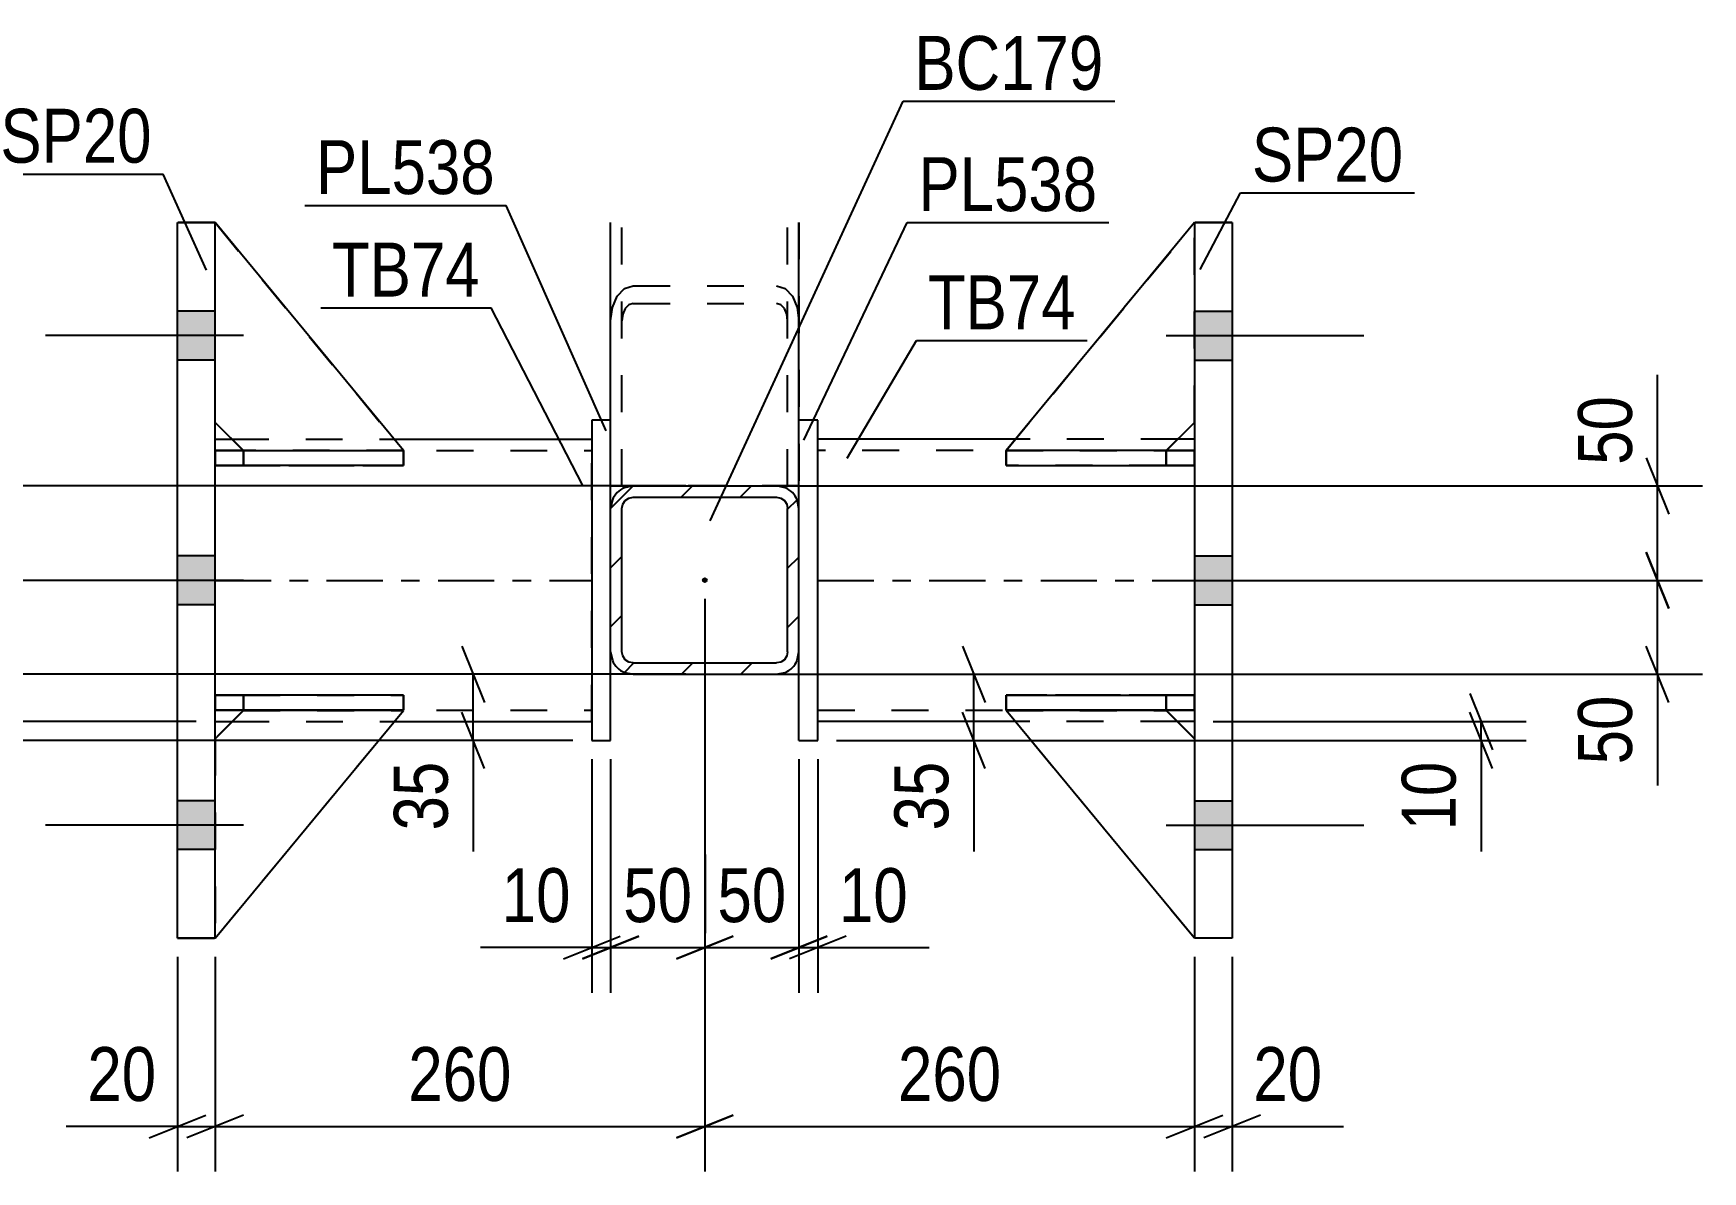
# Model space of a CAD drawing. Header units: millimetres. Extents: x 0 to 841, y 0 to 594.
# Drawn here: x 197.4 to 286, y 112.2 to 172.7 of the extents above; entities that cross this region are included whole.
import ezdxf

# ---------------------------------------------------------------- set-up
doc = ezdxf.new("R2010")
doc.units = ezdxf.units.MM
doc.linetypes.add('DXK_LINE_DOT2', pattern=[3.9198, 1.9599, -1.9599])
doc.linetypes.add('DXK_LINE_DOT3', pattern=[5.9187, 2.979, -0.9799, 0.9799, -0.9799])
doc.styles.add('Arial Narrow', font='ARIALN.TTF', dxfattribs={"height": 0.2})

# ---------------------------------------------------------------- blocks, each defined once
blk = doc.blocks.new('Part-103655034-2149 - 2034')
at = {"color": 2, "linetype": 'Continuous'}
for p, q in [((205.005, 162.603), (205.005, 162.603)), ((205.005, 162.603), (207.005, 162.603)), ((205.005, 124.603), (205.005, 162.603)), ((207.005, 162.603), (207.005, 162.603)), ((207.005, 124.603), (207.005, 162.603)), ((207.005, 124.603), (205.005, 124.603))]:
    blk.add_line(p, q, dxfattribs=at)
at = {"color": 7, "linetype": 'DXK_LINE_DOT2'}
for p, q in [((207.005, 162.603), (205.005, 162.603)), ((205.005, 162.603), (205.005, 162.603)), ((207.005, 162.603), (207.005, 162.603)), ((205.005, 124.603), (207.005, 124.603))]:
    blk.add_line(p, q, dxfattribs=at)
blk = doc.blocks.new('Part-103655034-2125 - 2034')
at = {"color": 2, "linetype": 'Continuous'}
for p, q in [((228.005, 152.103), (228.005, 162.615)), ((238.005, 152.103), (238.005, 162.615)), ((228.005, 148.615), (229.205, 148.615)), ((237.653, 148.615), (236.805, 148.615)), ((237.914, 148.615), (237.653, 148.615)), ((238.005, 148.615), (237.914, 148.615))]:
    blk.add_line(p, q, dxfattribs=at)
at = {"color": 7, "linetype": 'DXK_LINE_DOT2'}
for p, q in [((228.605, 148.615), (228.605, 162.615)), ((237.405, 148.615), (237.405, 162.615)), ((228.096, 158.093), (228.356, 158.697)), ((228.356, 158.697), (228.746, 159.1)), ((228.746, 159.1), (229.205, 159.241)), ((229.205, 159.241), (236.805, 159.241)), ((236.805, 159.241), (237.264, 159.1)), ((237.264, 159.1), (237.653, 158.697)), ((237.653, 158.697), (237.914, 158.093)), ((228.005, 157.381), (228.096, 158.093)), ((228.781, 158.039), (228.651, 157.737)), ((228.975, 158.24), (228.781, 158.039)), ((229.205, 158.311), (228.975, 158.24)), ((229.205, 158.311), (236.805, 158.311)), ((237.035, 158.24), (236.805, 158.311)), ((237.229, 158.039), (237.035, 158.24)), ((237.359, 157.737), (237.229, 158.039)), ((237.914, 158.093), (238.005, 157.381)), ((228.651, 157.737), (228.605, 157.381)), ((237.405, 157.381), (237.359, 157.737)), ((228.005, 148.615), (228.005, 152.103)), ((238.005, 148.615), (238.005, 152.103)), ((228.096, 148.615), (228.005, 148.615)), ((229.205, 148.615), (237.264, 148.615)), ((237.653, 148.615), (237.405, 148.615))]:
    blk.add_line(p, q, dxfattribs=at)
blk = doc.blocks.new('Part-103655034-2205 - 2034')
at = {"color": 2, "linetype": 'Continuous'}
for p, q in [((249.013, 150.503), (249.005, 150.503)), ((249.005, 150.503), (249.005, 149.703)), ((259.005, 150.503), (250.253, 150.503)), ((259.005, 150.503), (259.005, 150.503)), ((259.005, 150.503), (259.005, 149.703)), ((249.005, 149.703), (259.005, 149.703))]:
    blk.add_line(p, q, dxfattribs=at)
at = {"color": 7, "linetype": 'DXK_LINE_DOT2'}
for p, q in [((250.253, 150.503), (249.013, 150.503)), ((257.505, 150.503), (249.013, 150.503)), ((257.505, 150.503), (259.005, 150.503)), ((257.505, 150.503), (257.505, 149.703)), ((259.005, 150.503), (259.005, 150.503)), ((249.005, 149.703), (257.505, 149.703)), ((257.505, 149.703), (259.005, 149.703))]:
    blk.add_line(p, q, dxfattribs=at)
blk = doc.blocks.new('Bolt-103655034-2077 - 2034')
at = {"linetype": 'Continuous'}
for points in [[(261.005, 155.303), (261.005, 157.903), (259.005, 157.903), (259.005, 155.303)], [(261.005, 155.303), (261.005, 157.903), (259.005, 157.903), (259.005, 155.303)], [(261.005, 155.303), (261.005, 157.903), (259.005, 157.903), (259.005, 155.303)], [(261.005, 142.303), (261.005, 144.903), (259.005, 144.903), (259.005, 142.303)], [(261.005, 142.303), (261.005, 144.903), (259.005, 144.903), (259.005, 142.303)], [(261.005, 129.303), (261.005, 131.903), (259.005, 131.903), (259.005, 129.303)], [(261.005, 129.303), (261.005, 131.903), (259.005, 131.903), (259.005, 129.303)], [(261.005, 129.303), (261.005, 131.903), (259.005, 131.903), (259.005, 129.303)]]:
    blk.add_hatch(color=1, dxfattribs=at).paths.add_polyline_path(points)
at = {"color": 1, "linetype": 'Continuous'}
for p, q in [((259.005, 157.903), (261.005, 157.903)), ((259.005, 157.903), (261.005, 157.903)), ((259.005, 157.903), (261.005, 157.903)), ((257.505, 156.603), (268.005, 156.603)), ((257.505, 156.603), (268.005, 156.603)), ((257.505, 156.603), (268.005, 156.603)), ((259.005, 155.303), (261.005, 155.303)), ((259.005, 155.303), (261.005, 155.303)), ((259.005, 155.303), (261.005, 155.303)), ((259.005, 144.903), (261.005, 144.903)), ((259.005, 144.903), (261.005, 144.903)), ((257.505, 143.603), (268.005, 143.603)), ((257.505, 143.603), (268.005, 143.603)), ((259.005, 142.303), (261.005, 142.303)), ((259.005, 142.303), (261.005, 142.303)), ((259.005, 131.903), (261.005, 131.903)), ((259.005, 131.903), (261.005, 131.903)), ((259.005, 131.903), (261.005, 131.903)), ((257.505, 130.603), (268.005, 130.603)), ((257.505, 130.603), (268.005, 130.603)), ((257.505, 130.603), (268.005, 130.603)), ((259.005, 129.303), (261.005, 129.303)), ((259.005, 129.303), (261.005, 129.303)), ((259.005, 129.303), (261.005, 129.303))]:
    blk.add_line(p, q, dxfattribs=at)
blk = doc.blocks.new('Part-103655034-2126 - 2034')
at = {"color": 7, "linetype": 'DXK_LINE_DOT2'}
for p, q in [((228.005, 148.615), (228.005, 162.615)), ((228.605, 148.615), (228.605, 162.615)), ((237.405, 148.615), (237.405, 162.615)), ((238.005, 162.615), (238.005, 148.615)), ((238.005, 148.615), (228.005, 148.615))]:
    blk.add_line(p, q, dxfattribs=at)
blk = doc.blocks.new('Part-103655034-2206 - 2034')
at = {"color": 2, "linetype": 'Continuous'}
for p, q in [((249.005, 137.503), (259.005, 137.503)), ((249.005, 137.503), (249.005, 136.703)), ((259.005, 137.503), (259.005, 137.503)), ((259.005, 136.703), (259.005, 137.503)), ((259.005, 136.703), (249.005, 136.703))]:
    blk.add_line(p, q, dxfattribs=at)
at = {"color": 7, "linetype": 'DXK_LINE_DOT2'}
for p, q in [((257.505, 137.503), (249.005, 137.503)), ((259.005, 137.503), (257.505, 137.503)), ((257.505, 137.503), (257.505, 136.703)), ((259.005, 137.503), (259.005, 137.503)), ((249.005, 136.703), (257.505, 136.703)), ((257.505, 136.703), (259.005, 136.703))]:
    blk.add_line(p, q, dxfattribs=at)
blk = doc.blocks.new('Bolt-103655034-2078 - 2034')
at = {"linetype": 'Continuous'}
for points in [[(207.005, 155.303), (207.005, 157.903), (205.005, 157.903), (205.005, 155.303)], [(207.005, 155.303), (207.005, 157.903), (205.005, 157.903), (205.005, 155.303)], [(207.005, 155.303), (207.005, 157.903), (205.005, 157.903), (205.005, 155.303)], [(207.005, 142.303), (207.005, 144.903), (205.005, 144.903), (205.005, 142.303)], [(207.005, 142.303), (207.005, 144.903), (205.005, 144.903), (205.005, 142.303)], [(207.005, 129.303), (207.005, 131.903), (205.005, 131.903), (205.005, 129.303)], [(207.005, 129.303), (207.005, 131.903), (205.005, 131.903), (205.005, 129.303)], [(207.005, 129.303), (207.005, 131.903), (205.005, 131.903), (205.005, 129.303)]]:
    blk.add_hatch(color=1, dxfattribs=at).paths.add_polyline_path(points)
at = {"color": 1, "linetype": 'Continuous'}
for p, q in [((207.005, 157.903), (205.005, 157.903)), ((207.005, 157.903), (205.005, 157.903)), ((207.005, 157.903), (205.005, 157.903)), ((208.505, 156.603), (198.005, 156.603)), ((208.505, 156.603), (198.005, 156.603)), ((208.505, 156.603), (198.005, 156.603)), ((207.005, 155.303), (205.005, 155.303)), ((207.005, 155.303), (205.005, 155.303)), ((207.005, 155.303), (205.005, 155.303)), ((207.005, 144.903), (205.005, 144.903)), ((207.005, 144.903), (205.005, 144.903)), ((208.505, 143.603), (198.005, 143.603)), ((208.505, 143.603), (198.005, 143.603)), ((207.005, 142.303), (205.005, 142.303)), ((207.005, 142.303), (205.005, 142.303)), ((207.005, 131.903), (205.005, 131.903)), ((207.005, 131.903), (205.005, 131.903)), ((207.005, 131.903), (205.005, 131.903)), ((208.505, 130.603), (198.005, 130.603)), ((208.505, 130.603), (198.005, 130.603)), ((208.505, 130.603), (198.005, 130.603)), ((207.005, 129.303), (205.005, 129.303)), ((207.005, 129.303), (205.005, 129.303)), ((207.005, 129.303), (205.005, 129.303))]:
    blk.add_line(p, q, dxfattribs=at)
blk = doc.blocks.new('Part-103655034-2154 - 2034')
at = {"color": 2, "linetype": 'Continuous'}
for p, q in [((259.005, 162.603), (261.005, 162.603)), ((259.005, 162.603), (259.005, 162.603)), ((259.005, 162.603), (259.005, 124.603)), ((261.005, 162.603), (261.005, 162.603)), ((261.005, 162.603), (261.005, 124.603)), ((261.005, 124.603), (259.005, 124.603))]:
    blk.add_line(p, q, dxfattribs=at)
at = {"color": 7, "linetype": 'DXK_LINE_DOT2'}
for p, q in [((261.005, 162.603), (259.005, 162.603)), ((259.005, 162.603), (259.005, 162.603)), ((261.005, 162.603), (261.005, 162.603)), ((261.005, 124.603), (259.005, 124.603))]:
    blk.add_line(p, q, dxfattribs=at)
blk = doc.blocks.new('Part-103655034-2219 - 2034')
at = {"color": 7, "linetype": 'DXK_LINE_DOT2'}
for p, q in [((249.005, 149.704), (249.005, 150.504)), ((249.005, 150.504), (257.505, 150.504)), ((259.005, 150.503), (249.005, 150.504)), ((257.505, 149.704), (257.505, 150.504)), ((257.505, 150.504), (259.005, 150.504)), ((259.005, 149.704), (259.005, 150.504)), ((259.005, 150.503), (259.005, 150.504)), ((259.005, 149.703), (259.005, 150.503)), ((257.505, 149.704), (249.005, 149.704)), ((249.005, 149.704), (259.005, 149.703)), ((259.005, 149.704), (257.505, 149.704)), ((259.005, 149.703), (259.005, 149.704))]:
    blk.add_line(p, q, dxfattribs=at)
blk = doc.blocks.new('Part-103655034-2155 - 2034')
at = {"color": 2, "linetype": 'Continuous'}
for p, q in [((207.004, 149.703), (207.004, 150.503)), ((207.004, 150.503), (215.757, 150.503)), ((217.004, 150.503), (216.996, 150.503)), ((217.004, 149.703), (217.004, 150.503)), ((217.004, 149.703), (207.004, 149.703)), ((207.004, 149.703), (207.004, 149.703))]:
    blk.add_line(p, q, dxfattribs=at)
at = {"color": 7, "linetype": 'DXK_LINE_DOT2'}
for p, q in [((208.504, 150.503), (207.004, 150.503)), ((208.504, 149.703), (208.504, 150.503)), ((208.504, 150.503), (216.996, 150.503)), ((207.004, 149.703), (208.504, 149.703)), ((208.504, 149.703), (217.004, 149.703))]:
    blk.add_line(p, q, dxfattribs=at)
blk = doc.blocks.new('Part-103655034-2220 - 2034')
at = {"color": 7, "linetype": 'DXK_LINE_DOT2'}
for p, q in [((249.005, 136.704), (249.005, 137.504)), ((249.005, 137.504), (257.505, 137.504)), ((259.005, 137.503), (249.005, 137.504)), ((257.505, 136.704), (257.505, 137.504)), ((257.505, 137.504), (259.005, 137.504)), ((259.005, 136.704), (259.005, 137.504)), ((259.005, 137.503), (259.005, 137.504)), ((259.005, 136.703), (259.005, 137.503)), ((257.505, 136.704), (249.005, 136.704)), ((249.005, 136.704), (259.005, 136.703)), ((259.005, 136.704), (257.505, 136.704)), ((259.005, 136.703), (259.005, 136.704))]:
    blk.add_line(p, q, dxfattribs=at)
blk = doc.blocks.new('Part-103655034-2156 - 2034')
at = {"color": 2, "linetype": 'Continuous'}
for p, q in [((207.004, 136.703), (207.004, 137.503)), ((217.004, 137.503), (207.004, 137.503)), ((217.004, 136.703), (217.004, 137.503)), ((217.004, 136.703), (207.004, 136.703)), ((207.004, 136.703), (207.004, 136.703))]:
    blk.add_line(p, q, dxfattribs=at)
at = {"color": 7, "linetype": 'DXK_LINE_DOT2'}
for p, q in [((208.504, 137.503), (207.004, 137.503)), ((208.504, 136.703), (208.504, 137.503)), ((217.004, 137.503), (208.504, 137.503)), ((207.004, 136.703), (208.504, 136.703)), ((208.504, 136.703), (217.004, 136.703))]:
    blk.add_line(p, q, dxfattribs=at)
blk = doc.blocks.new('Part-103655034-2221 - 2034')
at = {"color": 7, "linetype": 'DXK_LINE_DOT2'}
for p, q in [((259.005, 162.603), (249.005, 150.493)), ((249.005, 150.493), (259.005, 162.603)), ((259.005, 151.993), (259.005, 162.603)), ((257.505, 150.493), (259.005, 151.993)), ((257.505, 150.493), (259.005, 151.993)), ((249.005, 150.493), (257.505, 150.493)), ((249.005, 150.493), (249.005, 150.493)), ((257.505, 150.493), (249.005, 150.493)), ((257.505, 150.493), (257.505, 150.493))]:
    blk.add_line(p, q, dxfattribs=at)
blk = doc.blocks.new('Part-103655034-2157 - 2034')
at = {"color": 7, "linetype": 'DXK_LINE_DOT2'}
for p, q in [((207.004, 150.504), (208.504, 150.504)), ((207.005, 150.503), (207.004, 150.504)), ((207.004, 150.504), (207.004, 149.704)), ((217.004, 150.504), (207.005, 150.503)), ((207.005, 150.503), (207.005, 149.703)), ((208.504, 150.504), (217.004, 150.504)), ((208.504, 150.504), (208.504, 149.704)), ((217.004, 150.504), (217.004, 149.704)), ((208.504, 149.704), (207.004, 149.704)), ((207.005, 149.703), (207.004, 149.704)), ((207.005, 149.703), (217.004, 149.704)), ((217.004, 149.704), (208.504, 149.704))]:
    blk.add_line(p, q, dxfattribs=at)
blk = doc.blocks.new('Part-103655034-2222 - 2034')
at = {"color": 2, "linetype": 'Continuous'}
for p, q in [((259.005, 162.603), (249.005, 150.493)), ((257.515, 150.503), (259.005, 151.993)), ((250.253, 150.493), (249.005, 150.493)), ((249.005, 150.493), (249.005, 150.493))]:
    blk.add_line(p, q, dxfattribs=at)
at = {"color": 7, "linetype": 'DXK_LINE_DOT2'}
for p, q in [((249.005, 150.493), (259.005, 162.603)), ((259.005, 151.993), (259.005, 162.603)), ((257.505, 150.493), (259.005, 151.993)), ((257.505, 150.493), (249.005, 150.493)), ((257.505, 150.493), (250.253, 150.493)), ((257.505, 150.493), (257.515, 150.503)), ((257.505, 150.493), (257.505, 150.493))]:
    blk.add_line(p, q, dxfattribs=at)
blk = doc.blocks.new('Part-103655034-2158 - 2034')
at = {"color": 7, "linetype": 'DXK_LINE_DOT2'}
for p, q in [((207.004, 137.504), (208.504, 137.504)), ((207.005, 137.503), (207.004, 137.504)), ((207.004, 137.504), (207.004, 136.704)), ((217.004, 137.504), (207.005, 137.503)), ((207.005, 137.503), (207.005, 136.703)), ((208.504, 137.504), (217.004, 137.504)), ((208.504, 137.504), (208.504, 136.704)), ((217.004, 137.504), (217.004, 136.704)), ((208.504, 136.704), (207.004, 136.704)), ((207.005, 136.703), (207.004, 136.704)), ((207.005, 136.703), (217.004, 136.704)), ((217.004, 136.704), (208.504, 136.704))]:
    blk.add_line(p, q, dxfattribs=at)
blk = doc.blocks.new('Part-103655034-2173 - 2034')
at = {"color": 2, "linetype": 'Continuous'}
for p, q in [((207.005, 151.103), (207.895, 151.103)), ((216.501, 151.103), (227.005, 151.103)), ((207.005, 136.103), (207.914, 136.103)), ((216.516, 136.103), (227.005, 136.103))]:
    blk.add_line(p, q, dxfattribs=at)
at = {"color": 7, "linetype": 'DXK_LINE_DOT2'}
for p, q in [((207.005, 136.103), (207.005, 151.103)), ((207.895, 151.103), (216.501, 151.103)), ((227.005, 136.103), (227.005, 151.103)), ((207.005, 150.503), (227.005, 150.503)), ((207.005, 136.703), (227.005, 136.703)), ((207.914, 136.103), (216.516, 136.103))]:
    blk.add_line(p, q, dxfattribs=at)
at = {"color": 7, "linetype": 'DXK_LINE_DOT3'}
blk.add_line((207.005, 143.603), (227.005, 143.603), dxfattribs=at)
blk = doc.blocks.new('Part-103655034-2188 - 2034')
at = {"color": 2, "linetype": 'Continuous'}
for p, q in [((228.005, 152.103), (227.005, 152.103)), ((227.005, 152.103), (227.005, 135.103)), ((228.005, 147.415), (228.005, 152.103)), ((228.005, 135.103), (228.005, 139.815)), ((227.005, 135.103), (228.005, 135.103))]:
    blk.add_line(p, q, dxfattribs=at)
at = {"color": 7, "linetype": 'DXK_LINE_DOT2'}
blk.add_line((228.005, 139.815), (228.005, 147.415), dxfattribs=at)
blk = doc.blocks.new('Part-103655034-2193 - 2034')
at = {"color": 2, "linetype": 'Continuous'}
for p, q in [((239.005, 152.103), (238.005, 152.103)), ((238.005, 147.415), (238.005, 152.103)), ((239.005, 135.103), (239.005, 152.103)), ((238.005, 135.103), (238.005, 139.815)), ((238.005, 135.103), (239.005, 135.103))]:
    blk.add_line(p, q, dxfattribs=at)
at = {"color": 7, "linetype": 'DXK_LINE_DOT2'}
blk.add_line((238.005, 139.815), (238.005, 147.415), dxfattribs=at)
blk = doc.blocks.new('Part-103655034-2198 - 2034')
at = {"color": 2, "linetype": 'Continuous'}
for p, q in [((249.508, 151.103), (239.005, 151.103)), ((259.005, 151.103), (258.115, 151.103)), ((249.493, 136.103), (239.005, 136.103)), ((259.005, 136.103), (258.095, 136.103))]:
    blk.add_line(p, q, dxfattribs=at)
at = {"color": 7, "linetype": 'DXK_LINE_DOT2'}
for p, q in [((239.005, 136.103), (239.005, 151.103)), ((258.115, 151.103), (249.508, 151.103)), ((259.005, 151.103), (259.005, 136.103)), ((259.005, 150.503), (239.005, 150.503)), ((239.005, 136.703), (259.005, 136.703)), ((258.095, 136.103), (249.493, 136.103))]:
    blk.add_line(p, q, dxfattribs=at)
at = {"color": 7, "linetype": 'DXK_LINE_DOT3'}
blk.add_line((239.005, 143.603), (259.005, 143.603), dxfattribs=at)
blk = doc.blocks.new('Part-103655034-2201 - 2034')
at = {"color": 7, "linetype": 'DXK_LINE_DOT2'}
for p, q in [((207.005, 151.993), (207.005, 162.603)), ((207.005, 162.603), (217.005, 150.493)), ((207.005, 162.603), (217.005, 150.493)), ((208.505, 150.493), (207.005, 151.993)), ((208.505, 150.493), (207.005, 151.993)), ((217.005, 150.493), (208.505, 150.493)), ((208.505, 150.493), (208.505, 150.493)), ((208.505, 150.493), (217.005, 150.493)), ((217.005, 150.493), (217.005, 150.493))]:
    blk.add_line(p, q, dxfattribs=at)
blk = doc.blocks.new('Part-103655034-2202 - 2034')
at = {"color": 2, "linetype": 'Continuous'}
for p, q in [((217.005, 150.493), (207.005, 162.603)), ((208.495, 150.503), (207.005, 151.993)), ((215.757, 150.493), (217.005, 150.493)), ((217.005, 150.493), (217.005, 150.493))]:
    blk.add_line(p, q, dxfattribs=at)
at = {"color": 7, "linetype": 'DXK_LINE_DOT2'}
for p, q in [((207.005, 151.993), (207.005, 162.603)), ((207.005, 162.603), (217.005, 150.493)), ((208.505, 150.493), (207.005, 151.993)), ((208.505, 150.493), (208.495, 150.503)), ((217.005, 150.493), (208.505, 150.493)), ((208.505, 150.493), (208.505, 150.493)), ((208.505, 150.493), (215.757, 150.493))]:
    blk.add_line(p, q, dxfattribs=at)
blk = doc.blocks.new('Part-103655034-2203 - 2034')
at = {"color": 7, "linetype": 'DXK_LINE_DOT2'}
for p, q in [((208.505, 136.693), (207.005, 135.193)), ((207.005, 124.603), (217.005, 136.693)), ((207.005, 135.193), (208.505, 136.693)), ((207.005, 124.603), (217.005, 136.693)), ((217.005, 136.693), (208.505, 136.693)), ((208.505, 136.693), (208.505, 136.693)), ((208.505, 136.693), (217.005, 136.693)), ((217.005, 136.693), (217.005, 136.693)), ((207.005, 135.193), (207.005, 124.603))]:
    blk.add_line(p, q, dxfattribs=at)
blk = doc.blocks.new('Part-103655034-2204 - 2034')
at = {"color": 2, "linetype": 'Continuous'}
for p, q in [((208.505, 136.693), (207.005, 135.193)), ((207.005, 124.603), (217.005, 136.693)), ((217.005, 136.693), (208.505, 136.693)), ((208.505, 136.693), (208.505, 136.693)), ((217.005, 136.693), (217.005, 136.693))]:
    blk.add_line(p, q, dxfattribs=at)
at = {"color": 7, "linetype": 'DXK_LINE_DOT2'}
for p, q in [((207.005, 135.193), (208.505, 136.693)), ((207.005, 124.603), (217.005, 136.693)), ((208.505, 136.693), (217.005, 136.693)), ((207.005, 135.193), (207.005, 124.603))]:
    blk.add_line(p, q, dxfattribs=at)
blk = doc.blocks.new('Part-103655034-2223 - 2034')
at = {"color": 7, "linetype": 'DXK_LINE_DOT2'}
for p, q in [((249.005, 136.693), (257.505, 136.693)), ((259.005, 124.603), (249.005, 136.693)), ((249.005, 136.693), (249.005, 136.693)), ((257.505, 136.693), (249.005, 136.693)), ((259.005, 124.603), (249.005, 136.693)), ((257.505, 136.693), (259.005, 135.193)), ((257.505, 136.693), (257.505, 136.693)), ((259.005, 135.193), (257.505, 136.693)), ((259.005, 135.193), (259.005, 124.603))]:
    blk.add_line(p, q, dxfattribs=at)
blk = doc.blocks.new('Part-103655034-2224 - 2034')
at = {"color": 2, "linetype": 'Continuous'}
for p, q in [((249.005, 136.693), (249.005, 136.693)), ((257.505, 136.693), (249.005, 136.693)), ((259.005, 124.603), (249.005, 136.693)), ((257.505, 136.693), (257.505, 136.693)), ((257.505, 136.693), (259.005, 135.193))]:
    blk.add_line(p, q, dxfattribs=at)
at = {"color": 7, "linetype": 'DXK_LINE_DOT2'}
for p, q in [((249.005, 136.693), (257.505, 136.693)), ((259.005, 124.603), (249.005, 136.693)), ((257.505, 136.693), (259.005, 135.193)), ((259.005, 135.193), (259.005, 124.603))]:
    blk.add_line(p, q, dxfattribs=at)
blk = doc.blocks.new('Part-103655034-2241 - 2034')
at = {"linetype": 'Continuous'}
h = blk.add_hatch(dxfattribs=at)
h.set_pattern_fill('', scale=0.7, style=0, pattern_type=0)
h.set_pattern_definition([(45, (229.205, 148.6152), (-1.57154, 1.57154), [])])
h.paths.add_polyline_path([(236.805, 148.615), (229.205, 148.615), (228.746, 148.524), (228.356, 148.264), (228.096, 147.874), (228.005, 147.415), (228.005, 139.815), (228.096, 139.356), (228.356, 138.967), (228.746, 138.707), (229.205, 138.615), (236.805, 138.615), (237.264, 138.707), (237.653, 138.967), (237.914, 139.356), (238.005, 139.815), (238.005, 147.415), (237.914, 147.874), (237.653, 148.264), (237.264, 148.524)])
h.paths.add_polyline_path([(237.359, 147.645), (237.405, 147.415), (237.405, 139.815), (237.359, 139.586), (237.229, 139.391), (237.035, 139.261), (236.805, 139.215), (229.205, 139.215), (228.975, 139.261), (228.781, 139.391), (228.651, 139.586), (228.605, 139.815), (228.605, 147.415), (228.651, 147.645), (228.781, 147.839), (228.975, 147.97), (229.205, 148.015), (236.805, 148.015), (237.035, 147.97), (237.229, 147.839)])
blk.add_hatch(color=30, dxfattribs=at).paths.add_polyline_path([(233.005, 143.515, -1), (233.005, 143.715, -1)])
at = {"color": 2, "linetype": 'Continuous'}
for p, q in [((229.205, 148.615), (228.746, 148.524)), ((228.975, 147.97), (229.205, 148.015)), ((229.205, 148.615), (229.205, 148.615)), ((229.205, 148.615), (236.805, 148.615)), ((229.205, 148.015), (229.205, 148.015)), ((229.205, 148.015), (236.805, 148.015)), ((236.805, 148.615), (236.805, 148.615)), ((237.264, 148.524), (236.805, 148.615)), ((236.805, 148.015), (236.805, 148.015)), ((236.805, 148.015), (237.035, 147.97)), ((228.096, 147.874), (228.005, 147.415)), ((228.005, 147.415), (228.005, 147.415)), ((228.005, 139.815), (228.005, 147.415)), ((228.605, 147.415), (228.651, 147.645)), ((228.605, 147.415), (228.605, 147.415)), ((228.605, 139.815), (228.605, 147.415)), ((228.651, 147.645), (228.781, 147.839)), ((228.781, 147.839), (228.975, 147.97)), ((237.035, 147.97), (237.229, 147.839)), ((237.229, 147.839), (237.359, 147.645)), ((237.359, 147.645), (237.405, 147.415)), ((237.405, 147.415), (237.405, 147.415)), ((237.405, 139.815), (237.405, 147.415)), ((238.005, 147.415), (237.914, 147.874)), ((238.005, 147.415), (238.005, 147.415)), ((238.005, 139.815), (238.005, 147.415)), ((228.005, 139.815), (228.005, 139.815)), ((228.005, 139.815), (228.096, 139.356)), ((228.605, 139.815), (228.605, 139.815)), ((228.651, 139.586), (228.605, 139.815)), ((228.781, 139.391), (228.651, 139.586)), ((228.975, 139.261), (228.781, 139.391)), ((229.205, 139.215), (228.975, 139.261)), ((229.205, 139.215), (229.205, 139.215)), ((229.205, 139.215), (236.805, 139.215)), ((237.035, 139.261), (236.805, 139.215)), ((236.805, 139.215), (236.805, 139.215)), ((237.229, 139.391), (237.035, 139.261)), ((237.359, 139.586), (237.229, 139.391)), ((237.405, 139.815), (237.359, 139.586)), ((237.405, 139.815), (237.405, 139.815)), ((237.914, 139.356), (238.005, 139.815)), ((238.005, 139.815), (238.005, 139.815)), ((228.746, 138.707), (229.205, 138.615)), ((229.205, 138.615), (229.205, 138.615)), ((229.205, 138.615), (236.805, 138.615)), ((236.805, 138.615), (237.264, 138.707)), ((236.805, 138.615), (236.805, 138.615))]:
    blk.add_line(p, q, dxfattribs=at)
at = {"color": 7, "linetype": 'DXK_LINE_DOT3'}
blk.add_line((233.005, 143.615), (233.005, 143.615), dxfattribs=at)
at = {"color": 30, "linetype": 'DXK_LINE_DOT3'}
blk.add_line((233.005, 143.615), (233.005, 143.615), dxfattribs=at)
at = {"color": 30, "linetype": 'Continuous'}
blk.add_circle((233.005, 143.615), 0.1, dxfattribs=at)
at = {"color": 2, "linetype": 'Continuous'}
for centre, start, end in [((229.205, 147.415), 112.5, 157.5), ((236.805, 147.415), 22.5, 67.5), ((229.205, 139.815), 202.5, 247.5), ((236.805, 139.815), 292.5, 337.5)]:
    blk.add_arc(centre, 1.2, start, end, dxfattribs=at)
blk = doc.blocks.new('StraightDimension-103655034-2334 - 2034')
at = {"color": 7, "linetype": 'Continuous'}
for p, q in [((273.624, 137.602), (274.824, 134.602)), ((274.824, 133.603), (273.624, 136.603)), ((260.005, 136.102), (276.624, 136.102)), ((274.224, 135.103), (274.224, 136.102)), ((240.005, 135.103), (276.624, 135.103)), ((274.224, 135.103), (274.224, 129.197)), ((274.224, 135.103), (274.224, 129.197))]:
    blk.add_line(p, q, dxfattribs=at)
at = {"color": 0}
blk.add_wipeout([(273.474, 134.579), (269.274, 134.578), (269.274, 129.722), (273.474, 129.722)], dxfattribs=at)
at = {"color": 3, "style": 'Arial Narrow'}
blk.add_text('10', height=2.8633, rotation=90.00021, dxfattribs=at).set_placement((272.874, 130.322))
blk = doc.blocks.new('StraightDimension-103655034-2277 - 2034')
at = {"color": 7, "linetype": 'Continuous'}
for p, q in [((282.984, 145.103), (284.184, 142.103)), ((266.505, 143.603), (285.984, 143.603)), ((283.584, 138.615), (283.584, 143.603)), ((284.184, 137.115), (282.984, 140.115)), ((234.005, 138.615), (285.984, 138.615)), ((283.584, 138.615), (283.584, 132.708)), ((283.584, 138.615), (283.584, 132.708))]:
    blk.add_line(p, q, dxfattribs=at)
at = {"color": 0}
blk.add_wipeout([(282.834, 138.09), (278.634, 138.09), (278.634, 133.233), (282.834, 133.233)], dxfattribs=at)
at = {"color": 3, "style": 'Arial Narrow'}
blk.add_text('50', height=2.8633, rotation=90.00021, dxfattribs=at).set_placement((282.234, 133.833))
blk = doc.blocks.new('StraightDimension-103655034-12334 - 2034')
at = {"color": 7, "linetype": 'Continuous'}
for p, q in [((233.005, 142.615), (233.005, 112.203)), ((207.005, 123.603), (207.005, 112.203)), ((208.505, 115.203), (205.505, 114.003)), ((207.005, 114.603), (233.005, 114.603)), ((231.505, 114.003), (234.505, 115.203))]:
    blk.add_line(p, q, dxfattribs=at)
at = {"color": 0}
blk.add_wipeout([(223.347, 115.353), (223.347, 119.553), (216.663, 119.553), (216.663, 115.353)], dxfattribs=at)
at = {"color": 3, "style": 'Arial Narrow'}
blk.add_text('260', height=2.8633, dxfattribs=at).set_placement((217.263, 115.953))
blk = doc.blocks.new('StraightDimension-103655034-2315 - 2034')
at = {"color": 7, "linetype": 'Continuous'}
for p, q in [((185.53, 145.103), (186.73, 142.103)), ((199.505, 143.603), (183.28, 143.603)), ((186.13, 138.615), (186.13, 143.603)), ((186.73, 137.115), (185.53, 140.115)), ((232.005, 138.615), (183.28, 138.615)), ((186.13, 138.615), (186.13, 132.708)), ((186.13, 138.615), (186.13, 132.708))]:
    blk.add_line(p, q, dxfattribs=at)
at = {"color": 0}
blk.add_wipeout([(185.38, 138.09), (181.18, 138.09), (181.18, 133.233), (185.38, 133.233)], dxfattribs=at)
at = {"color": 3, "style": 'Arial Narrow'}
blk.add_text('50', height=2.8633, rotation=90.00021, dxfattribs=at).set_placement((184.78, 133.833))
blk = doc.blocks.new('StraightDimension-103655034-2257 - 2034')
at = {"color": 7, "linetype": 'Continuous'}
for p, q in [((283.584, 148.615), (283.584, 154.522)), ((283.584, 148.615), (283.584, 154.522)), ((282.984, 150.115), (284.184, 147.115)), ((234.005, 148.615), (285.984, 148.615)), ((283.584, 143.603), (283.584, 148.615)), ((284.184, 142.103), (282.984, 145.103)), ((266.505, 143.603), (285.984, 143.603))]:
    blk.add_line(p, q, dxfattribs=at)
at = {"color": 0}
blk.add_wipeout([(282.834, 153.997), (278.634, 153.997), (278.634, 149.14), (282.834, 149.14)], dxfattribs=at)
at = {"color": 3, "style": 'Arial Narrow'}
blk.add_text('50', height=2.8633, rotation=90.00021, dxfattribs=at).set_placement((282.234, 149.74))
blk = doc.blocks.new('StraightDimension-103655034-2295 - 2034')
at = {"color": 7, "linetype": 'Continuous'}
for p, q in [((186.13, 148.615), (186.13, 154.522)), ((186.13, 148.615), (186.13, 154.522)), ((185.53, 150.115), (186.73, 147.115)), ((232.005, 148.615), (183.28, 148.615)), ((186.13, 143.603), (186.13, 148.615)), ((186.73, 142.103), (185.53, 145.103)), ((199.505, 143.603), (183.28, 143.603))]:
    blk.add_line(p, q, dxfattribs=at)
at = {"color": 0}
blk.add_wipeout([(185.38, 153.997), (181.18, 153.997), (181.18, 149.14), (185.38, 149.14)], dxfattribs=at)
at = {"color": 3, "style": 'Arial Narrow'}
blk.add_text('50', height=2.8633, rotation=90.00021, dxfattribs=at).set_placement((184.78, 149.74))
blk = doc.blocks.new('StraightDimension-103655034-2343 - 2034')
at = {"color": 7, "linetype": 'Continuous'}
for p, q in [((193.935, 137.602), (195.135, 134.602)), ((195.135, 133.604), (193.935, 136.604)), ((206.005, 136.102), (191.685, 136.102)), ((194.535, 135.104), (194.535, 136.102)), ((226.005, 135.104), (191.685, 135.104)), ((194.535, 135.104), (194.535, 129.197)), ((194.535, 135.104), (194.535, 129.197))]:
    blk.add_line(p, q, dxfattribs=at)
at = {"color": 0}
blk.add_wipeout([(193.785, 134.579), (189.585, 134.578), (189.585, 129.722), (193.785, 129.722)], dxfattribs=at)
at = {"color": 3, "style": 'Arial Narrow'}
blk.add_text('10', height=2.8633, rotation=90.00021, dxfattribs=at).set_placement((193.185, 130.322))
blk = doc.blocks.new('StraightDimension-103655034-2352 - 2034')
at = {"color": 7, "linetype": 'Continuous'}
for p, q in [((220.108, 140.115), (221.308, 137.115)), ((232.005, 138.615), (217.858, 138.615)), ((220.708, 135.104), (220.708, 138.615)), ((221.308, 133.604), (220.108, 136.604)), ((226.005, 135.104), (217.858, 135.104)), ((220.708, 135.104), (220.708, 129.197)), ((220.708, 135.104), (220.708, 129.197))]:
    blk.add_line(p, q, dxfattribs=at)
at = {"color": 0}
blk.add_wipeout([(219.958, 134.579), (215.758, 134.578), (215.758, 129.722), (219.958, 129.722)], dxfattribs=at)
at = {"color": 3, "style": 'Arial Narrow'}
blk.add_text('35', height=2.8633, rotation=90.00021, dxfattribs=at).set_placement((219.358, 130.322))
blk = doc.blocks.new('StraightDimension-103655034-2363 - 2034')
at = {"color": 7, "linetype": 'Continuous'}
for p, q in [((246.684, 140.115), (247.884, 137.115)), ((234.005, 138.615), (249.684, 138.615)), ((247.284, 135.103), (247.284, 138.615)), ((247.884, 133.603), (246.684, 136.603)), ((240.005, 135.103), (249.684, 135.103)), ((247.284, 135.103), (247.284, 129.197)), ((247.284, 135.103), (247.284, 129.197))]:
    blk.add_line(p, q, dxfattribs=at)
at = {"color": 0}
blk.add_wipeout([(246.534, 134.579), (242.334, 134.578), (242.334, 129.722), (246.534, 129.722)], dxfattribs=at)
at = {"color": 3, "style": 'Arial Narrow'}
blk.add_text('35', height=2.8633, rotation=90.00021, dxfattribs=at).set_placement((245.934, 130.322))
blk = doc.blocks.new('StraightDimension-103655034-12332 - 2034')
at = {"color": 7, "linetype": 'Continuous'}
for p, q in [((259.005, 123.603), (259.005, 112.203)), ((261.005, 123.603), (261.005, 112.203)), ((257.505, 114.003), (260.505, 115.203)), ((259.005, 114.603), (261.005, 114.603)), ((262.505, 115.203), (259.505, 114.003)), ((261.005, 114.603), (266.912, 114.603)), ((261.005, 114.603), (266.912, 114.603))]:
    blk.add_line(p, q, dxfattribs=at)
at = {"color": 0}
blk.add_wipeout([(266.387, 115.353), (266.387, 119.553), (261.53, 119.553), (261.53, 115.353)], dxfattribs=at)
at = {"color": 3, "style": 'Arial Narrow'}
blk.add_text('20', height=2.8633, dxfattribs=at).set_placement((262.13, 115.953))
blk = doc.blocks.new('StraightDimension-103655034-12333 - 2034')
at = {"color": 7, "linetype": 'Continuous'}
for p, q in [((233.005, 142.615), (233.005, 112.203)), ((259.005, 123.603), (259.005, 112.203)), ((234.505, 115.203), (231.505, 114.003)), ((233.005, 114.603), (259.005, 114.603)), ((257.505, 114.003), (260.505, 115.203))]:
    blk.add_line(p, q, dxfattribs=at)
at = {"color": 0}
blk.add_wipeout([(249.347, 115.353), (249.347, 119.553), (242.663, 119.553), (242.663, 115.353)], dxfattribs=at)
at = {"color": 3, "style": 'Arial Narrow'}
blk.add_text('260', height=2.8633, dxfattribs=at).set_placement((243.263, 115.953))
blk = doc.blocks.new('StraightDimension-103655034-12335 - 2034')
at = {"color": 7, "linetype": 'Continuous'}
for p, q in [((205.005, 123.603), (205.005, 112.203)), ((207.005, 123.603), (207.005, 112.203)), ((205.005, 114.603), (199.099, 114.603)), ((205.005, 114.603), (199.099, 114.603)), ((203.505, 114.003), (206.505, 115.203)), ((205.005, 114.603), (207.005, 114.603)), ((208.505, 115.203), (205.505, 114.003))]:
    blk.add_line(p, q, dxfattribs=at)
at = {"color": 0}
blk.add_wipeout([(204.48, 115.353), (204.48, 119.553), (199.624, 119.553), (199.624, 115.353)], dxfattribs=at)
at = {"color": 3, "style": 'Arial Narrow'}
blk.add_text('20', height=2.8633, dxfattribs=at).set_placement((200.224, 115.953))
blk = doc.blocks.new('StraightDimension-103655034-12425 - 2034')
at = {"color": 7, "linetype": 'Continuous'}
for p, q in [((238.005, 134.103), (238.005, 121.703)), ((239.005, 134.103), (239.005, 121.703)), ((236.505, 123.503), (239.505, 124.703)), ((240.505, 124.703), (237.505, 123.503)), ((238.005, 124.103), (239.005, 124.103)), ((239.005, 124.103), (244.911, 124.103)), ((239.005, 124.103), (244.911, 124.103))]:
    blk.add_line(p, q, dxfattribs=at)
at = {"color": 0}
blk.add_wipeout([(244.386, 124.853), (244.386, 129.053), (239.53, 129.053), (239.53, 124.853)], dxfattribs=at)
at = {"color": 3, "style": 'Arial Narrow'}
blk.add_text('10', height=2.8633, dxfattribs=at).set_placement((240.13, 125.453))
blk = doc.blocks.new('StraightDimension-103655034-12426 - 2034')
at = {"color": 7, "linetype": 'Continuous'}
for p, q in [((233.005, 142.615), (233.005, 121.703)), ((238.005, 134.103), (238.005, 121.703)), ((231.505, 123.503), (234.505, 124.703)), ((233.005, 124.103), (238.005, 124.103)), ((239.505, 124.703), (236.505, 123.503))]:
    blk.add_line(p, q, dxfattribs=at)
at = {"color": 0}
blk.add_wipeout([(237.933, 124.853), (237.933, 129.053), (233.077, 129.053), (233.077, 124.853)], dxfattribs=at)
at = {"color": 3, "style": 'Arial Narrow'}
blk.add_text('50', height=2.8633, dxfattribs=at).set_placement((233.677, 125.453))
blk = doc.blocks.new('StraightDimension-103655034-12427 - 2034')
at = {"color": 7, "linetype": 'Continuous'}
for p, q in [((233.005, 142.615), (233.005, 121.703)), ((228.005, 134.103), (228.005, 121.703)), ((226.505, 123.503), (229.505, 124.703)), ((228.005, 124.103), (233.005, 124.103)), ((234.505, 124.703), (231.505, 123.503))]:
    blk.add_line(p, q, dxfattribs=at)
at = {"color": 0}
blk.add_wipeout([(232.933, 124.853), (232.933, 129.053), (228.077, 129.053), (228.077, 124.853)], dxfattribs=at)
at = {"color": 3, "style": 'Arial Narrow'}
blk.add_text('50', height=2.8633, dxfattribs=at).set_placement((228.677, 125.453))
blk = doc.blocks.new('StraightDimension-103655034-12428 - 2034')
at = {"color": 7, "linetype": 'Continuous'}
for p, q in [((227.005, 134.103), (227.005, 121.703)), ((228.005, 134.103), (228.005, 121.703)), ((227.005, 124.103), (221.099, 124.103)), ((227.005, 124.103), (221.099, 124.103)), ((225.505, 123.503), (228.505, 124.703)), ((229.505, 124.703), (226.505, 123.503)), ((227.005, 124.103), (228.005, 124.103))]:
    blk.add_line(p, q, dxfattribs=at)
at = {"color": 0}
blk.add_wipeout([(226.48, 124.853), (226.48, 129.053), (221.624, 129.053), (221.624, 124.853)], dxfattribs=at)
at = {"color": 3, "style": 'Arial Narrow'}
blk.add_text('10', height=2.8633, dxfattribs=at).set_placement((222.224, 125.453))
blk = doc.blocks.new('Mark-103655034-2189 - 2034')
at = {"color": 30, "linetype": 'Continuous'}
for p, q in [((238.267, 151.046), (243.753, 162.613)), ((243.753, 162.613), (254.457, 162.613))]:
    blk.add_line(p, q, dxfattribs=at)
at = {"color": 0}
blk.add_wipeout([(253.857, 163.213), (253.857, 166.213), (244.353, 166.213), (244.353, 163.213)], dxfattribs=at)
blk.add_wipeout([(253.857, 163.213), (253.857, 166.213), (244.353, 166.213), (244.353, 163.213)], dxfattribs=at)
at = {"color": 3, "style": 'Arial Narrow'}
blk.add_text('PL538', height=2.8633, dxfattribs=at).set_placement((244.353, 163.213))
blk = doc.blocks.new('Mark-103655034-2145 - 2034')
at = {"color": 30, "linetype": 'Continuous'}
for p in [(195.006, 165.183), (206.545, 160.082)]:
    blk.add_line(p, (204.245, 165.183), dxfattribs=at)
at = {"color": 0}
blk.add_wipeout([(203.645, 165.783), (203.645, 168.783), (195.606, 168.783), (195.606, 165.783)], dxfattribs=at)
blk.add_wipeout([(203.645, 165.783), (203.645, 168.783), (195.606, 168.783), (195.606, 165.783)], dxfattribs=at)
at = {"color": 3, "style": 'Arial Narrow'}
blk.add_text('SP20', height=2.8633, dxfattribs=at).set_placement((195.606, 165.783))
blk = doc.blocks.new('Mark-103655034-2150 - 2034')
at = {"color": 30, "linetype": 'Continuous'}
for p, q in [((259.3, 160.105), (261.456, 164.184)), ((261.456, 164.184), (270.695, 164.184))]:
    blk.add_line(p, q, dxfattribs=at)
at = {"color": 0}
blk.add_wipeout([(270.095, 164.784), (270.095, 167.784), (262.056, 167.784), (262.056, 164.784)], dxfattribs=at)
blk.add_wipeout([(270.095, 164.784), (270.095, 167.784), (262.056, 167.784), (262.056, 164.784)], dxfattribs=at)
at = {"color": 3, "style": 'Arial Narrow'}
blk.add_text('SP20', height=2.8633, dxfattribs=at).set_placement((262.056, 164.784))
blk = doc.blocks.new('Mark-103655034-2169 - 2034')
at = {"color": 30, "linetype": 'Continuous'}
for p in [(212.611, 158.075), (226.528, 148.644)]:
    blk.add_line(p, (221.665, 158.075), dxfattribs=at)
at = {"color": 0}
blk.add_wipeout([(221.065, 158.675), (221.065, 161.675), (213.211, 161.675), (213.211, 158.675)], dxfattribs=at)
blk.add_wipeout([(221.065, 158.675), (221.065, 161.675), (213.211, 161.675), (213.211, 158.675)], dxfattribs=at)
at = {"color": 3, "style": 'Arial Narrow'}
blk.add_text('TB74', height=2.8633, dxfattribs=at).set_placement((213.211, 158.675))
blk = doc.blocks.new('Mark-103655034-2237 - 2034')
at = {"color": 30, "linetype": 'Continuous'}
for p, q in [((233.295, 146.773), (243.535, 169.052)), ((243.535, 169.052), (254.784, 169.052))]:
    blk.add_line(p, q, dxfattribs=at)
at = {"color": 0}
blk.add_wipeout([(254.184, 169.652), (254.184, 172.652), (244.135, 172.652), (244.135, 169.652)], dxfattribs=at)
blk.add_wipeout([(254.184, 169.652), (254.184, 172.652), (244.135, 172.652), (244.135, 169.652)], dxfattribs=at)
at = {"color": 3, "style": 'Arial Narrow'}
blk.add_text('BC179', height=2.8633, dxfattribs=at).set_placement((244.135, 169.652))
blk = doc.blocks.new('Mark-103655034-2184 - 2034')
at = {"color": 30, "linetype": 'Continuous'}
for p in [(211.764, 163.517), (227.762, 151.536)]:
    blk.add_line(p, (222.467, 163.517), dxfattribs=at)
at = {"color": 0}
blk.add_wipeout([(221.867, 164.117), (221.867, 167.117), (212.364, 167.117), (212.364, 164.117)], dxfattribs=at)
blk.add_wipeout([(221.867, 164.117), (221.867, 167.117), (212.364, 167.117), (212.364, 164.117)], dxfattribs=at)
at = {"color": 3, "style": 'Arial Narrow'}
blk.add_text('PL538', height=2.8633, dxfattribs=at).set_placement((212.364, 164.117))
blk = doc.blocks.new('Mark-103655034-2194 - 2034')
at = {"color": 30, "linetype": 'Continuous'}
for p, q in [((240.571, 150.089), (244.253, 156.333)), ((244.253, 156.333), (253.307, 156.333))]:
    blk.add_line(p, q, dxfattribs=at)
at = {"color": 0}
blk.add_wipeout([(252.707, 156.933), (252.707, 159.933), (244.853, 159.933), (244.853, 156.933)], dxfattribs=at)
blk.add_wipeout([(252.707, 156.933), (252.707, 159.933), (244.853, 159.933), (244.853, 156.933)], dxfattribs=at)
at = {"color": 3, "style": 'Arial Narrow'}
blk.add_text('TB74', height=2.8633, dxfattribs=at).set_placement((244.853, 156.933))

msp = doc.modelspace()

# ---------------------------------------------------------------- block references
for name in ['Part-103655034-2149 - 2034', 'Part-103655034-2201 - 2034', 'Part-103655034-2202 - 2034', 'Part-103655034-2125 - 2034', 'Part-103655034-2126 - 2034', 'Part-103655034-2221 - 2034', 'Part-103655034-2222 - 2034', 'Part-103655034-2154 - 2034', 'Bolt-103655034-2078 - 2034', 'Bolt-103655034-2077 - 2034', 'Part-103655034-2188 - 2034', 'Part-103655034-2193 - 2034', 'Part-103655034-2173 - 2034', 'Part-103655034-2198 - 2034', 'Part-103655034-2157 - 2034', 'Part-103655034-2155 - 2034', 'Part-103655034-2219 - 2034', 'Part-103655034-2205 - 2034', 'Part-103655034-2241 - 2034', 'Part-103655034-2158 - 2034', 'Part-103655034-2156 - 2034', 'Part-103655034-2220 - 2034', 'Part-103655034-2206 - 2034', 'Part-103655034-2203 - 2034', 'Part-103655034-2204 - 2034', 'Part-103655034-2223 - 2034', 'Part-103655034-2224 - 2034', 'StraightDimension-103655034-12332 - 2034']:
    msp.add_blockref(name, (0, 0))

# ---------------------------------------------------------------- next in the draw order: block references
for name in ['Mark-103655034-2145 - 2034', 'Mark-103655034-2150 - 2034', 'StraightDimension-103655034-2334 - 2034']:
    msp.add_blockref(name, (0, 0))

# ---------------------------------------------------------------- next in the draw order: block references
msp.add_blockref('StraightDimension-103655034-2277 - 2034', (0, 0))

# ---------------------------------------------------------------- next in the draw order: block references
msp.add_blockref('StraightDimension-103655034-12334 - 2034', (0, 0))

# ---------------------------------------------------------------- next in the draw order: block references
for name in ['StraightDimension-103655034-2257 - 2034', 'StraightDimension-103655034-2315 - 2034', 'StraightDimension-103655034-2363 - 2034', 'StraightDimension-103655034-12335 - 2034']:
    msp.add_blockref(name, (0, 0))

# ---------------------------------------------------------------- next in the draw order: block references
for name in ['Mark-103655034-2189 - 2034', 'StraightDimension-103655034-2295 - 2034', 'StraightDimension-103655034-2343 - 2034']:
    msp.add_blockref(name, (0, 0))

# ---------------------------------------------------------------- next in the draw order: block references
for name in ['Mark-103655034-2237 - 2034', 'Mark-103655034-2169 - 2034', 'StraightDimension-103655034-2352 - 2034']:
    msp.add_blockref(name, (0, 0))

# ---------------------------------------------------------------- next in the draw order: block references
for name in ['Mark-103655034-2184 - 2034', 'Mark-103655034-2194 - 2034', 'StraightDimension-103655034-12333 - 2034']:
    msp.add_blockref(name, (0, 0))

# ---------------------------------------------------------------- next in the draw order: block references
msp.add_blockref('StraightDimension-103655034-12425 - 2034', (0, 0))

# ---------------------------------------------------------------- next in the draw order: block references
msp.add_blockref('StraightDimension-103655034-12426 - 2034', (0, 0))

# ---------------------------------------------------------------- next in the draw order: block references
msp.add_blockref('StraightDimension-103655034-12427 - 2034', (0, 0))

# ---------------------------------------------------------------- next in the draw order: block references
msp.add_blockref('StraightDimension-103655034-12428 - 2034', (0, 0))

doc.saveas('drawing.dxf')
